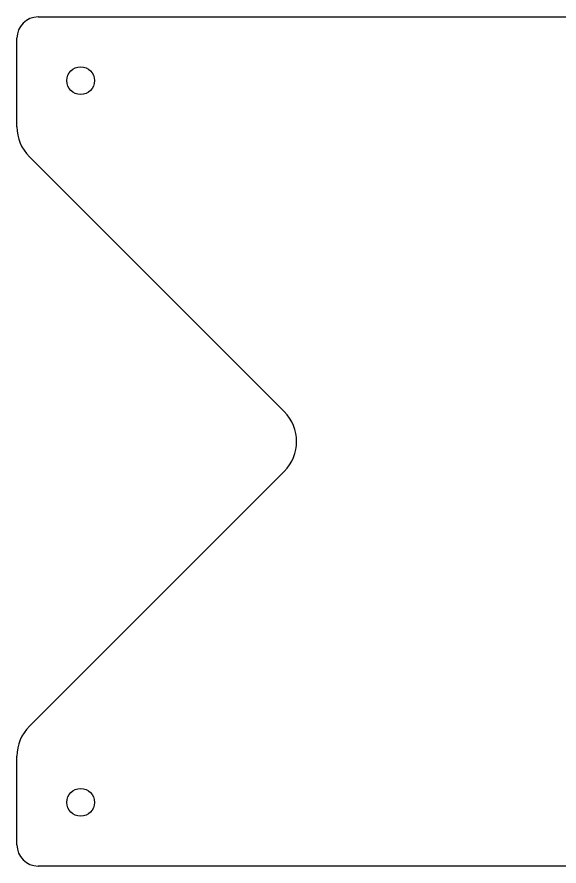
# Model space of a CAD drawing. Header units: millimetres. Extents: x -275 to 275, y -100 to 100.
# Drawn here: x -275 to -147.3, y -100 to 100 of the extents above; entities that cross this region are included whole.
import ezdxf

# ---------------------------------------------------------------- set-up
doc = ezdxf.new("R2010")
doc.units = ezdxf.units.MM

msp = doc.modelspace()

# ---------------------------------------------------------------- linework, layer by layer
for p, q in [((-270, 100), (270, 100)), ((-275, 74.14), (-275, 95)), ((-212.07, 7.07), (-272.07, 67.07)), ((-272.07, -67.07), (-212.07, -7.07)), ((-275, -95), (-275, -74.14)), ((270, -100), (-270, -100))]:
    msp.add_line(p, q)
for centre in [(-260, 85), (-260, -85)]:
    msp.add_circle(centre, 3.25)
for centre, radius, start, end in [((-270, 95), 5, 90, 180), ((-265, 74.14), 10, 180, -135), ((-219.14, 0), 10, -45, 45), ((-265, -74.14), 10, 135, -180), ((-270, -95), 5, 180, -90)]:
    msp.add_arc(centre, radius, start, end)

doc.saveas('drawing.dxf')
